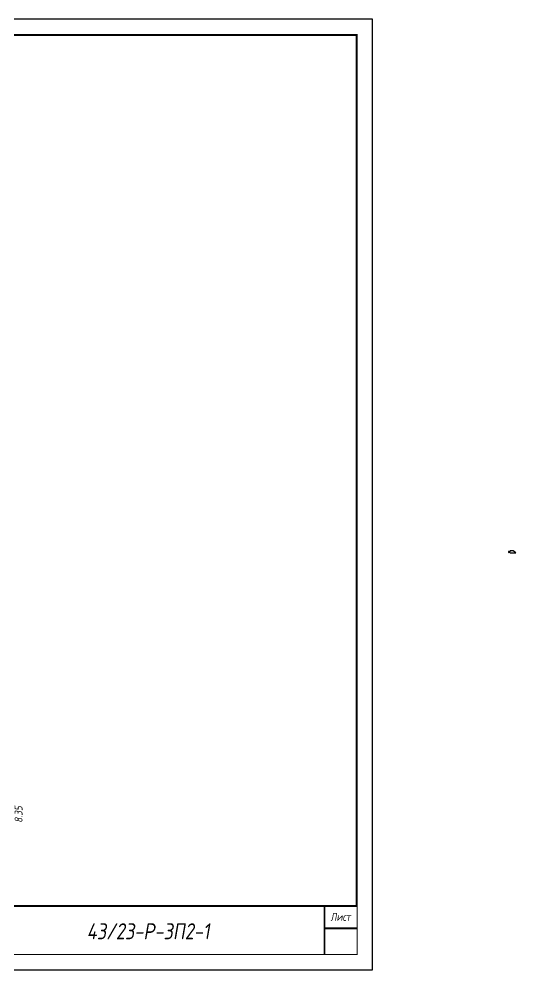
# Model space of a CAD drawing. Extents: x -717 to 1451, y -133302 to 233.
# Drawn here: x 279.7 to 434.7, y -100453.4 to -100156.4 of the extents above; entities that cross this region are included whole.
import ezdxf
from ezdxf.enums import TextEntityAlignment as Align

# ---------------------------------------------------------------- set-up
doc = ezdxf.new("R2010")
doc.units = 0
doc.layers.add('Зарамочное оформление', color=7, linetype='Continuous')
doc.layers.add('Код_510', color=7, linetype='Continuous')
doc.layers.add('Объём_2563', color=7, linetype='Continuous', true_color=0xff8000)
doc.styles.add('М', font='romand.shx', dxfattribs={"width": 0.8, "oblique": 10, "height": 2.5})

# ---------------------------------------------------------------- blocks, each defined once
blk = doc.blocks.new('Штамп')
at = {"linetype": 'Continuous'}
blk.add_wipeout([(199.95, -411.25), (384.95, -411.25), (384.95, -426.25), (199.95, -426.25)], dxfattribs=at).dxf.layer = 'Зарамочное оформление'
at = {"layer": 'Зарамочное оформление', "linetype": 'Continuous', "lineweight": -3, "const_width": 0.6, "flags": 128}
for points in [[(199.95, -426.25), (199.95, -411.25), (384.95, -411.25)], [(209.95, -411.25), (209.95, -426.25)], [(219.95, -411.25), (219.95, -426.25)], [(229.95, -411.25), (229.95, -426.25)], [(239.95, -411.25), (239.95, -426.25)], [(254.95, -411.25), (254.95, -426.25)], [(264.95, -411.25), (264.95, -426.25)], [(374.95, -411.25), (374.95, -426.25)], [(199.95, -416.25), (264.95, -416.25)], [(374.95, -418.25), (384.95, -418.25)], [(199.95, -421.25), (264.95, -421.25)]]:
    blk.add_lwpolyline(points, dxfattribs=at)
at = {"linetype": 'Continuous', "insert": (319.95, -419.17), "char_height": 5, "width": 110, "attachment_point": 5, "style": 'М'}
blk.add_mtext('{\\Q10;\\W0.8;43/23-Р-ЗП2-1}', dxfattribs=at)
at = {"layer": 'Зарамочное оформление', "linetype": 'Continuous', "style": 'М', "oblique": 10}
for s, width, p in [('Лист', 0.8, (379.95, -414.66)), ('Изм.', 0.8, (204.95, -423.75)), ('Кол.уч.', 0.7, (214.95, -423.75)), ('Лист', 0.8, (224.95, -423.75)), ('N док.', 0.7, (235.28, -423.75)), ('Подпись', 0.8, (247.45, -423.75)), ('Дата', 0.8, (259.95, -423.75))]:
    blk.add_text(s, height=2.5, dxfattribs=dict(at, width=width)).set_placement(p, align=Align.MIDDLE_CENTER)
blk = doc.blocks.new('шифр')
blk.add_blockref('Штамп', (0, -100082))

msp = doc.modelspace()

# ---------------------------------------------------------------- linework, layer by layer
at = {"flags": 128}
msp.add_lwpolyline([(-30.054, -100453.421), (389.946, -100453.421), (389.946, -100156.421), (-30.054, -100156.421)], close=True, dxfattribs=at)
at = {"const_width": 0.6, "flags": 128}
msp.add_lwpolyline([(-10.054, -100448.421), (384.946, -100448.421), (384.946, -100161.421), (-10.054, -100161.421)], close=True, dxfattribs=at)
at = {"layer": 'Объём_2563', "color": 250, "flags": 128}
msp.add_lwpolyline([(432.695, -100322.982), (432.87, -100323.157), (434.675, -100323.109), (433.795, -100322.523), (432.895, -100322.547), (432.896, -100322.712), (432.395, -100322.712), (432.395, -100322.99), (432.695, -100322.982)], dxfattribs=at)

# ---------------------------------------------------------------- texts
at = {"linetype": 'Continuous', "style": 'М', "oblique": 10, "width": 0.8}
msp.add_text('328', height=2.5, dxfattribs=at).set_placement((380.312, -100444.509), align=Align.MIDDLE)
at = {"layer": 'Код_510', "style": 'М', "oblique": 10, "width": 0.8}
msp.add_text('8.35', height=2.5, rotation=90, dxfattribs=at).set_placement((279.51, -100407.421), align=Align.MIDDLE_LEFT)

# ---------------------------------------------------------------- next in the draw order: block references
msp.add_blockref('шифр', (0, 59.829))

doc.saveas('drawing.dxf')
